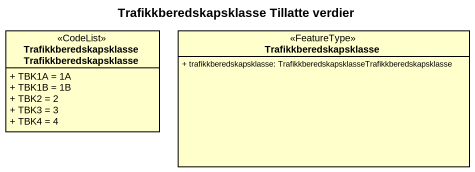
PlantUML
@startuml
title Trafikkberedskapsklasse Tillatte verdier
hide circle
hide empty members
skinparam classAttributeIconSize 0
class "TrafikkberedskapsklasseTrafikkberedskapsklasse" as TrafikkberedskapsklasseTrafi <<CodeList>> {
  + TBK1A = 1A
  + TBK1B = 1B
  + TBK2 = 2
  + TBK3 = 3
  + TBK4 = 4
}
class Trafikkberedskapsklasse <<FeatureType>> {
  + trafikkberedskapsklasse: TrafikkberedskapsklasseTrafikkberedskapsklasse
}
@enduml
